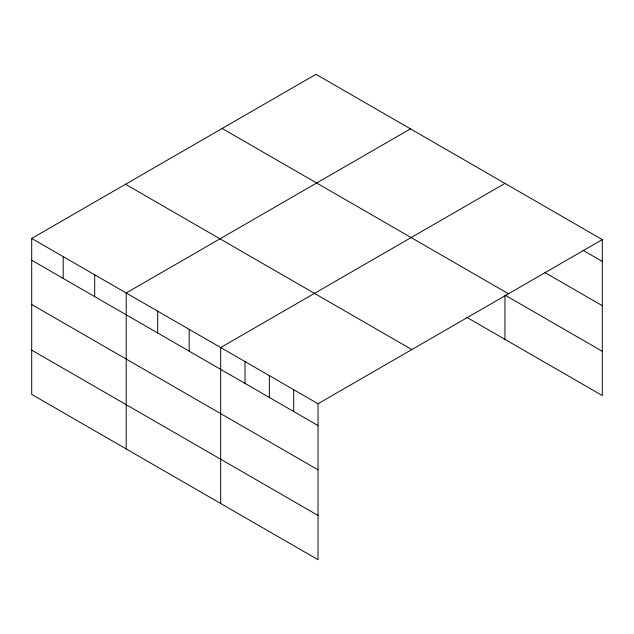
<?xml version="1.0" encoding="UTF-8"?>
<svg xmlns="http://www.w3.org/2000/svg" width="634" height="634" viewBox="0 0 634 634"><rect width="100%" height="100%" fill="white"/><g stroke="black" fill="none" stroke-linecap="round" stroke-linejoin="round"><path stroke-width="0.95" d="M31.7 238.432L318.022 403.739L318.022 559.695L31.7 394.388L31.7 238.432L315.978 74.305L602.3 239.612L602.3 395.568L466.648 317.246M410.467 128.861L126.19 292.987L126.19 448.935M504.949 183.408L220.672 347.535L220.672 503.491M318.022 403.739L602.3 239.612M582.995 250.287L602.3 261.43M544.392 272.263L602.3 305.691M222.169 128.472L508.492 293.78M504.949 295.095L602.3 351.299M125.508 184.272L411.831 349.58M31.7 260.249L318.022 425.557M31.7 304.51L318.022 469.818M31.7 350.119L318.022 515.426M504.949 296.054L504.949 339.364M293.685 389.688L293.685 411.506M269.347 375.637L269.347 397.455M245.009 361.586L245.009 383.404M189.178 329.355L189.178 351.165M157.684 311.167L157.684 332.985M94.688 274.799L94.688 296.617M63.194 256.619L63.194 278.429"/></g></svg>
